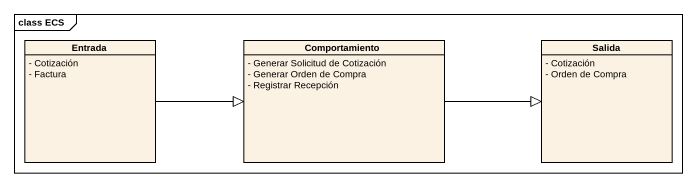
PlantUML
@startuml
mainframe class ECS
hide circle
hide empty members
skinparam classAttributeIconSize 0
class Entrada {
  - Cotización
  - Factura
}
class Comportamiento {
  - Generar Solicitud de Cotización
  - Generar Orden de Compra
  - Registrar Recepción
}
class Salida {
  - Cotización
  - Orden de Compra
}
Entrada -right-|> Comportamiento
Comportamiento -right-|> Salida
@enduml
